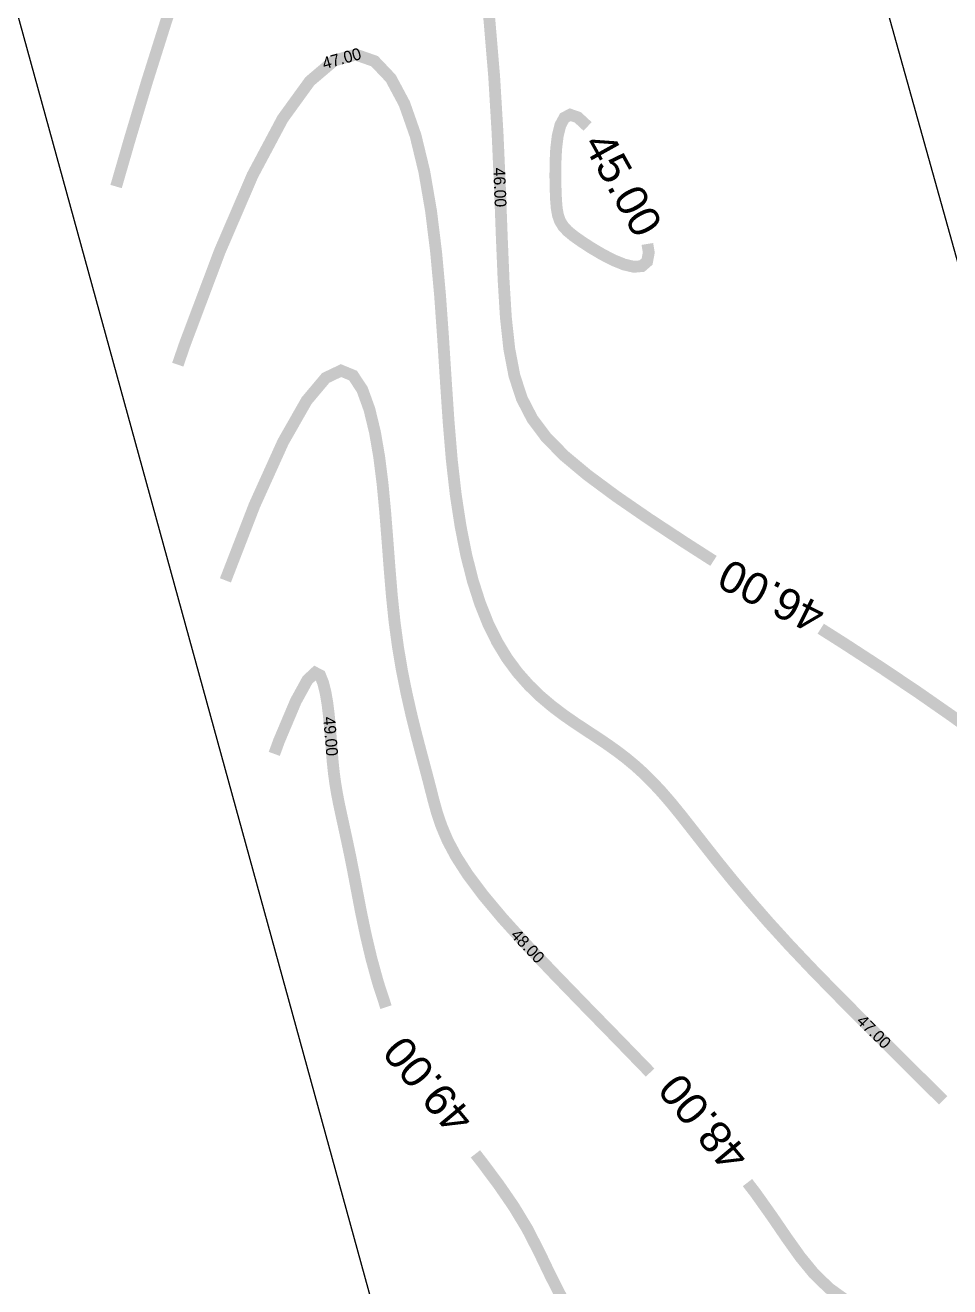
# Model space of a CAD drawing. Header units: metres. Extents: x 64 to 796628, y 142 to 671743.
# Drawn here: x 138.52 to 162, y 317.66 to 349.68 of the extents above; entities that cross this region are included whole.
import ezdxf
from ezdxf.enums import TextEntityAlignment as Align

# ---------------------------------------------------------------- set-up
doc = ezdxf.new("R2010")
doc.units = ezdxf.units.M
doc.header["$LTSCALE"] = 2
doc.layers.add('Cotation Courbes de niveau', color=246, linetype='Continuous')
doc.layers.add('COURBE PRINCIPALE', color=246, linetype='Continuous')

msp = doc.modelspace()

# ---------------------------------------------------------------- linework, layer by layer
for p, q in [((123.671, 403.176), (150.085, 307.228)), ((123.671, 403.176), (150.085, 307.228)), ((123.671, 403.176), (150.085, 307.228)), ((123.671, 403.176), (150.085, 307.228)), ((123.671, 403.176), (150.085, 307.228)), ((165.396, 332.202), (152.766, 377.498)), ((165.396, 332.202), (152.766, 377.498)), ((165.396, 332.202), (152.766, 377.498)), ((165.396, 332.202), (152.766, 377.498)), ((165.396, 332.202), (152.766, 377.498))]:
    msp.add_line(p, q)
at = {"layer": 'COURBE PRINCIPALE', "const_width": 0.3, "flags": 128}
for points, elevation in [([(140.826, 345.59), (141.18, 346.814), (141.605, 348.234), (142.091, 349.773), (142.628, 351.351)], 46), ([(140.826, 345.59), (141.18, 346.814), (141.605, 348.234), (142.091, 349.773), (142.628, 351.351)], 46), ([(140.826, 345.59), (141.18, 346.814), (141.605, 348.234), (142.091, 349.773), (142.628, 351.351)], 46), ([(140.826, 345.59), (141.18, 346.814), (141.605, 348.234), (142.091, 349.773), (142.628, 351.351)], 46), ([(140.826, 345.59), (141.18, 346.814), (141.605, 348.234), (142.091, 349.773), (142.628, 351.351)], 46), ([(150.137, 351.23), (150.307, 349.813), (150.428, 348.374), (150.513, 346.953), (150.573, 345.592), (150.62, 344.331), (150.667, 343.211), (150.725, 342.261), (150.812, 341.463), (150.941, 340.789), (151.13, 340.209), (151.395, 339.696), (151.751, 339.219), (152.215, 338.75), (152.802, 338.261), (153.522, 337.728), (154.355, 337.154), (155.277, 336.548), (155.998, 336.086)], 46), ([(150.137, 351.23), (150.307, 349.813), (150.428, 348.374), (150.513, 346.953), (150.573, 345.592), (150.62, 344.331), (150.667, 343.211), (150.725, 342.261), (150.812, 341.463), (150.941, 340.789), (151.13, 340.209), (151.395, 339.696), (151.751, 339.219), (152.215, 338.75), (152.802, 338.261), (153.522, 337.728), (154.355, 337.154), (155.277, 336.548), (155.998, 336.086)], 46), ([(150.137, 351.23), (150.307, 349.813), (150.428, 348.374), (150.513, 346.953), (150.573, 345.592), (150.62, 344.331), (150.667, 343.211), (150.725, 342.261), (150.812, 341.463), (150.941, 340.789), (151.13, 340.209), (151.395, 339.696), (151.751, 339.219), (152.215, 338.75), (152.802, 338.261), (153.522, 337.728), (154.355, 337.154), (155.277, 336.548), (155.998, 336.086)], 46), ([(150.137, 351.23), (150.307, 349.813), (150.428, 348.374), (150.513, 346.953), (150.573, 345.592), (150.62, 344.331), (150.667, 343.211), (150.725, 342.261), (150.812, 341.463), (150.941, 340.789), (151.13, 340.209), (151.395, 339.696), (151.751, 339.219), (152.215, 338.75), (152.802, 338.261), (153.522, 337.728), (154.355, 337.154), (155.277, 336.548), (155.998, 336.086)], 46), ([(150.137, 351.23), (150.307, 349.813), (150.428, 348.374), (150.513, 346.953), (150.573, 345.592), (150.62, 344.331), (150.667, 343.211), (150.725, 342.261), (150.812, 341.463), (150.941, 340.789), (151.13, 340.209), (151.395, 339.696), (151.751, 339.219), (152.215, 338.75), (152.802, 338.261), (153.522, 337.728), (154.355, 337.154), (155.277, 336.548), (155.998, 336.086)], 46), ([(142.392, 341.068), (142.576, 341.6), (143.459, 343.944), (144.293, 345.88), (145.056, 347.312), (145.746, 348.264), (146.364, 348.789), (146.911, 348.94), (147.39, 348.772), (147.802, 348.338), (148.148, 347.691), (148.431, 346.884), (148.653, 345.968), (148.824, 344.971), (148.954, 343.916), (149.053, 342.83), (149.131, 341.736), (149.2, 340.658), (149.27, 339.621), (149.351, 338.65), (149.452, 337.763), (149.575, 336.961), (149.718, 336.238), (149.883, 335.588), (150.069, 335.007), (150.276, 334.488), (150.504, 334.027), (150.752, 333.618), (151.02, 333.255), (151.304, 332.934), (151.598, 332.649), (151.897, 332.396), (152.198, 332.169), (152.494, 331.963), (152.782, 331.773), (153.055, 331.594), (153.311, 331.421), (153.553, 331.249), (153.784, 331.072), (154.008, 330.886), (154.231, 330.684), (154.455, 330.461), (154.686, 330.213), (154.927, 329.934), (155.183, 329.619), (155.46, 329.267), (155.765, 328.877), (156.104, 328.447), (156.484, 327.978), (156.911, 327.468), (157.392, 326.916), (157.934, 326.321), (158.538, 325.685), (159.188, 325.021), (159.863, 324.344), (160.542, 323.67), (161.203, 323.014), (161.827, 322.392)], 47), ([(142.392, 341.068), (142.576, 341.6), (143.459, 343.944), (144.293, 345.88), (145.056, 347.312), (145.746, 348.264), (146.364, 348.789), (146.911, 348.94), (147.39, 348.772), (147.802, 348.338), (148.148, 347.691), (148.431, 346.884), (148.653, 345.968), (148.824, 344.971), (148.954, 343.916), (149.053, 342.83), (149.131, 341.736), (149.2, 340.658), (149.27, 339.621), (149.351, 338.65), (149.452, 337.763), (149.575, 336.961), (149.718, 336.238), (149.883, 335.588), (150.069, 335.007), (150.276, 334.488), (150.504, 334.027), (150.752, 333.618), (151.02, 333.255), (151.304, 332.934), (151.598, 332.649), (151.897, 332.396), (152.198, 332.169), (152.494, 331.963), (152.782, 331.773), (153.055, 331.594), (153.311, 331.421), (153.553, 331.249), (153.784, 331.072), (154.008, 330.886), (154.231, 330.684), (154.455, 330.461), (154.686, 330.213), (154.927, 329.934), (155.183, 329.619), (155.46, 329.267), (155.765, 328.877), (156.104, 328.447), (156.484, 327.978), (156.911, 327.468), (157.392, 326.916), (157.934, 326.321), (158.538, 325.685), (159.188, 325.021), (159.863, 324.344), (160.542, 323.67), (161.203, 323.014), (161.827, 322.392)], 47), ([(142.392, 341.068), (142.576, 341.6), (143.459, 343.944), (144.293, 345.88), (145.056, 347.312), (145.746, 348.264), (146.364, 348.789), (146.911, 348.94), (147.39, 348.772), (147.802, 348.338), (148.148, 347.691), (148.431, 346.884), (148.653, 345.968), (148.824, 344.971), (148.954, 343.916), (149.053, 342.83), (149.131, 341.736), (149.2, 340.658), (149.27, 339.621), (149.351, 338.65), (149.452, 337.763), (149.575, 336.961), (149.718, 336.238), (149.883, 335.588), (150.069, 335.007), (150.276, 334.488), (150.504, 334.027), (150.752, 333.618), (151.02, 333.255), (151.304, 332.934), (151.598, 332.649), (151.897, 332.396), (152.198, 332.169), (152.494, 331.963), (152.782, 331.773), (153.055, 331.594), (153.311, 331.421), (153.553, 331.249), (153.784, 331.072), (154.008, 330.886), (154.231, 330.684), (154.455, 330.461), (154.686, 330.213), (154.927, 329.934), (155.183, 329.619), (155.46, 329.267), (155.765, 328.877), (156.104, 328.447), (156.484, 327.978), (156.911, 327.468), (157.392, 326.916), (157.934, 326.321), (158.538, 325.685), (159.188, 325.021), (159.863, 324.344), (160.542, 323.67), (161.203, 323.014), (161.827, 322.392)], 47), ([(142.392, 341.068), (142.576, 341.6), (143.459, 343.944), (144.293, 345.88), (145.056, 347.312), (145.746, 348.264), (146.364, 348.789), (146.911, 348.94), (147.39, 348.772), (147.802, 348.338), (148.148, 347.691), (148.431, 346.884), (148.653, 345.968), (148.824, 344.971), (148.954, 343.916), (149.053, 342.83), (149.131, 341.736), (149.2, 340.658), (149.27, 339.621), (149.351, 338.65), (149.452, 337.763), (149.575, 336.961), (149.718, 336.238), (149.883, 335.588), (150.069, 335.007), (150.276, 334.488), (150.504, 334.027), (150.752, 333.618), (151.02, 333.255), (151.304, 332.934), (151.598, 332.649), (151.897, 332.396), (152.198, 332.169), (152.494, 331.963), (152.782, 331.773), (153.055, 331.594), (153.311, 331.421), (153.553, 331.249), (153.784, 331.072), (154.008, 330.886), (154.231, 330.684), (154.455, 330.461), (154.686, 330.213), (154.927, 329.934), (155.183, 329.619), (155.46, 329.267), (155.765, 328.877), (156.104, 328.447), (156.484, 327.978), (156.911, 327.468), (157.392, 326.916), (157.934, 326.321), (158.538, 325.685), (159.188, 325.021), (159.863, 324.344), (160.542, 323.67), (161.203, 323.014), (161.827, 322.392)], 47), ([(142.392, 341.068), (142.576, 341.6), (143.459, 343.944), (144.293, 345.88), (145.056, 347.312), (145.746, 348.264), (146.364, 348.789), (146.911, 348.94), (147.39, 348.772), (147.802, 348.338), (148.148, 347.691), (148.431, 346.884), (148.653, 345.968), (148.824, 344.971), (148.954, 343.916), (149.053, 342.83), (149.131, 341.736), (149.2, 340.658), (149.27, 339.621), (149.351, 338.65), (149.452, 337.763), (149.575, 336.961), (149.718, 336.238), (149.883, 335.588), (150.069, 335.007), (150.276, 334.488), (150.504, 334.027), (150.752, 333.618), (151.02, 333.255), (151.304, 332.934), (151.598, 332.649), (151.897, 332.396), (152.198, 332.169), (152.494, 331.963), (152.782, 331.773), (153.055, 331.594), (153.311, 331.421), (153.553, 331.249), (153.784, 331.072), (154.008, 330.886), (154.231, 330.684), (154.455, 330.461), (154.686, 330.213), (154.927, 329.934), (155.183, 329.619), (155.46, 329.267), (155.765, 328.877), (156.104, 328.447), (156.484, 327.978), (156.911, 327.468), (157.392, 326.916), (157.934, 326.321), (158.538, 325.685), (159.188, 325.021), (159.863, 324.344), (160.542, 323.67), (161.203, 323.014), (161.827, 322.392)], 47), ([(152.8, 347.115), (152.553, 347.345), (152.358, 347.413), (152.212, 347.338), (152.109, 347.149), (152.041, 346.875), (152.001, 346.545), (151.984, 346.189), (151.982, 345.835), (151.988, 345.514), (151.999, 345.248), (152.017, 345.032), (152.049, 344.856), (152.102, 344.709), (152.182, 344.58), (152.294, 344.459), (152.446, 344.334), (152.643, 344.195), (152.887, 344.036), (153.163, 343.872), (153.45, 343.723), (153.728, 343.61), (153.978, 343.552), (154.179, 343.57), (154.311, 343.685), (154.354, 343.915), (154.318, 344.132)], 45), ([(152.8, 347.115), (152.553, 347.345), (152.358, 347.413), (152.212, 347.338), (152.109, 347.149), (152.041, 346.875), (152.001, 346.545), (151.984, 346.189), (151.982, 345.835), (151.988, 345.514), (151.999, 345.248), (152.017, 345.032), (152.049, 344.856), (152.102, 344.709), (152.182, 344.58), (152.294, 344.459), (152.446, 344.334), (152.643, 344.195), (152.887, 344.036), (153.163, 343.872), (153.45, 343.723), (153.728, 343.61), (153.978, 343.552), (154.179, 343.57), (154.311, 343.685), (154.354, 343.915), (154.318, 344.132)], 45), ([(152.8, 347.115), (152.553, 347.345), (152.358, 347.413), (152.212, 347.338), (152.109, 347.149), (152.041, 346.875), (152.001, 346.545), (151.984, 346.189), (151.982, 345.835), (151.988, 345.514), (151.999, 345.248), (152.017, 345.032), (152.049, 344.856), (152.102, 344.709), (152.182, 344.58), (152.294, 344.459), (152.446, 344.334), (152.643, 344.195), (152.887, 344.036), (153.163, 343.872), (153.45, 343.723), (153.728, 343.61), (153.978, 343.552), (154.179, 343.57), (154.311, 343.685), (154.354, 343.915), (154.318, 344.132)], 45), ([(152.8, 347.115), (152.553, 347.345), (152.358, 347.413), (152.212, 347.338), (152.109, 347.149), (152.041, 346.875), (152.001, 346.545), (151.984, 346.189), (151.982, 345.835), (151.988, 345.514), (151.999, 345.248), (152.017, 345.032), (152.049, 344.856), (152.102, 344.709), (152.182, 344.58), (152.294, 344.459), (152.446, 344.334), (152.643, 344.195), (152.887, 344.036), (153.163, 343.872), (153.45, 343.723), (153.728, 343.61), (153.978, 343.552), (154.179, 343.57), (154.311, 343.685), (154.354, 343.915), (154.318, 344.132)], 45), ([(152.8, 347.115), (152.553, 347.345), (152.358, 347.413), (152.212, 347.338), (152.109, 347.149), (152.041, 346.875), (152.001, 346.545), (151.984, 346.189), (151.982, 345.835), (151.988, 345.514), (151.999, 345.248), (152.017, 345.032), (152.049, 344.856), (152.102, 344.709), (152.182, 344.58), (152.294, 344.459), (152.446, 344.334), (152.643, 344.195), (152.887, 344.036), (153.163, 343.872), (153.45, 343.723), (153.728, 343.61), (153.978, 343.552), (154.179, 343.57), (154.311, 343.685), (154.354, 343.915), (154.318, 344.132)], 45), ([(143.602, 335.592), (144.34, 337.498), (145.066, 339.104), (145.664, 340.154), (146.15, 340.732), (146.538, 340.917), (146.842, 340.792), (147.077, 340.437), (147.259, 339.934), (147.4, 339.353), (147.509, 338.718), (147.593, 338.044), (147.659, 337.342), (147.716, 336.627), (147.77, 335.912), (147.828, 335.21), (147.898, 334.535), (147.985, 333.897), (148.086, 333.298), (148.199, 332.736), (148.318, 332.21), (148.439, 331.719), (148.559, 331.26), (148.673, 330.834), (148.778, 330.437), (148.871, 330.068), (148.969, 329.712), (149.089, 329.355), (149.248, 328.981), (149.465, 328.575), (149.757, 328.122), (150.143, 327.606), (150.64, 327.012), (151.258, 326.331), (151.974, 325.579), (152.755, 324.774), (153.57, 323.94), (154.388, 323.097)], 48), ([(143.602, 335.592), (144.34, 337.498), (145.066, 339.104), (145.664, 340.154), (146.15, 340.732), (146.538, 340.917), (146.842, 340.792), (147.077, 340.437), (147.259, 339.934), (147.4, 339.353), (147.509, 338.718), (147.593, 338.044), (147.659, 337.342), (147.716, 336.627), (147.77, 335.912), (147.828, 335.21), (147.898, 334.535), (147.985, 333.897), (148.086, 333.298), (148.199, 332.736), (148.318, 332.21), (148.439, 331.719), (148.559, 331.26), (148.673, 330.834), (148.778, 330.437), (148.871, 330.068), (148.969, 329.712), (149.089, 329.355), (149.248, 328.981), (149.465, 328.575), (149.757, 328.122), (150.143, 327.606), (150.64, 327.012), (151.258, 326.331), (151.974, 325.579), (152.755, 324.774), (153.57, 323.94), (154.388, 323.097)], 48), ([(143.602, 335.592), (144.34, 337.498), (145.066, 339.104), (145.664, 340.154), (146.15, 340.732), (146.538, 340.917), (146.842, 340.792), (147.077, 340.437), (147.259, 339.934), (147.4, 339.353), (147.509, 338.718), (147.593, 338.044), (147.659, 337.342), (147.716, 336.627), (147.77, 335.912), (147.828, 335.21), (147.898, 334.535), (147.985, 333.897), (148.086, 333.298), (148.199, 332.736), (148.318, 332.21), (148.439, 331.719), (148.559, 331.26), (148.673, 330.834), (148.778, 330.437), (148.871, 330.068), (148.969, 329.712), (149.089, 329.355), (149.248, 328.981), (149.465, 328.575), (149.757, 328.122), (150.143, 327.606), (150.64, 327.012), (151.258, 326.331), (151.974, 325.579), (152.755, 324.774), (153.57, 323.94), (154.388, 323.097)], 48), ([(143.602, 335.592), (144.34, 337.498), (145.066, 339.104), (145.664, 340.154), (146.15, 340.732), (146.538, 340.917), (146.842, 340.792), (147.077, 340.437), (147.259, 339.934), (147.4, 339.353), (147.509, 338.718), (147.593, 338.044), (147.659, 337.342), (147.716, 336.627), (147.77, 335.912), (147.828, 335.21), (147.898, 334.535), (147.985, 333.897), (148.086, 333.298), (148.199, 332.736), (148.318, 332.21), (148.439, 331.719), (148.559, 331.26), (148.673, 330.834), (148.778, 330.437), (148.871, 330.068), (148.969, 329.712), (149.089, 329.355), (149.248, 328.981), (149.465, 328.575), (149.757, 328.122), (150.143, 327.606), (150.64, 327.012), (151.258, 326.331), (151.974, 325.579), (152.755, 324.774), (153.57, 323.94), (154.388, 323.097)], 48), ([(143.602, 335.592), (144.34, 337.498), (145.066, 339.104), (145.664, 340.154), (146.15, 340.732), (146.538, 340.917), (146.842, 340.792), (147.077, 340.437), (147.259, 339.934), (147.4, 339.353), (147.509, 338.718), (147.593, 338.044), (147.659, 337.342), (147.716, 336.627), (147.77, 335.912), (147.828, 335.21), (147.898, 334.535), (147.985, 333.897), (148.086, 333.298), (148.199, 332.736), (148.318, 332.21), (148.439, 331.719), (148.559, 331.26), (148.673, 330.834), (148.778, 330.437), (148.871, 330.068), (148.969, 329.712), (149.089, 329.355), (149.248, 328.981), (149.465, 328.575), (149.757, 328.122), (150.143, 327.606), (150.64, 327.012), (151.258, 326.331), (151.974, 325.579), (152.755, 324.774), (153.57, 323.94), (154.388, 323.097)], 48), ([(158.721, 334.365), (159.325, 333.982), (160.298, 333.349), (161.208, 332.737), (162.051, 332.15), (162.824, 331.592)], 46), ([(158.721, 334.365), (159.325, 333.982), (160.298, 333.349), (161.208, 332.737), (162.051, 332.15), (162.824, 331.592)], 46), ([(158.721, 334.365), (159.325, 333.982), (160.298, 333.349), (161.208, 332.737), (162.051, 332.15), (162.824, 331.592)], 46), ([(158.721, 334.365), (159.325, 333.982), (160.298, 333.349), (161.208, 332.737), (162.051, 332.15), (162.824, 331.592)], 46), ([(158.721, 334.365), (159.325, 333.982), (160.298, 333.349), (161.208, 332.737), (162.051, 332.15), (162.824, 331.592)], 46), ([(144.843, 331.187), (144.965, 331.52), (145.389, 332.523), (145.685, 333.062), (145.882, 333.246), (146.006, 333.183), (146.086, 332.984), (146.146, 332.738), (146.192, 332.471), (146.227, 332.186), (146.255, 331.89), (146.279, 331.588), (146.302, 331.286), (146.326, 330.99), (146.356, 330.705), (146.393, 330.435), (146.437, 330.171), (146.489, 329.905), (146.549, 329.626), (146.615, 329.325), (146.687, 328.993), (146.766, 328.618), (146.851, 328.192), (146.943, 327.708), (147.045, 327.174), (147.165, 326.6), (147.307, 325.999), (147.477, 325.381), (147.681, 324.757)], 49), ([(144.843, 331.187), (144.965, 331.52), (145.389, 332.523), (145.685, 333.062), (145.882, 333.246), (146.006, 333.183), (146.086, 332.984), (146.146, 332.738), (146.192, 332.471), (146.227, 332.186), (146.255, 331.89), (146.279, 331.588), (146.302, 331.286), (146.326, 330.99), (146.356, 330.705), (146.393, 330.435), (146.437, 330.171), (146.489, 329.905), (146.549, 329.626), (146.615, 329.325), (146.687, 328.993), (146.766, 328.618), (146.851, 328.192), (146.943, 327.708), (147.045, 327.174), (147.165, 326.6), (147.307, 325.999), (147.477, 325.381), (147.681, 324.757)], 49), ([(144.843, 331.187), (144.965, 331.52), (145.389, 332.523), (145.685, 333.062), (145.882, 333.246), (146.006, 333.183), (146.086, 332.984), (146.146, 332.738), (146.192, 332.471), (146.227, 332.186), (146.255, 331.89), (146.279, 331.588), (146.302, 331.286), (146.326, 330.99), (146.356, 330.705), (146.393, 330.435), (146.437, 330.171), (146.489, 329.905), (146.549, 329.626), (146.615, 329.325), (146.687, 328.993), (146.766, 328.618), (146.851, 328.192), (146.943, 327.708), (147.045, 327.174), (147.165, 326.6), (147.307, 325.999), (147.477, 325.381), (147.681, 324.757)], 49), ([(144.843, 331.187), (144.965, 331.52), (145.389, 332.523), (145.685, 333.062), (145.882, 333.246), (146.006, 333.183), (146.086, 332.984), (146.146, 332.738), (146.192, 332.471), (146.227, 332.186), (146.255, 331.89), (146.279, 331.588), (146.302, 331.286), (146.326, 330.99), (146.356, 330.705), (146.393, 330.435), (146.437, 330.171), (146.489, 329.905), (146.549, 329.626), (146.615, 329.325), (146.687, 328.993), (146.766, 328.618), (146.851, 328.192), (146.943, 327.708), (147.045, 327.174), (147.165, 326.6), (147.307, 325.999), (147.477, 325.381), (147.681, 324.757)], 49), ([(144.843, 331.187), (144.965, 331.52), (145.389, 332.523), (145.685, 333.062), (145.882, 333.246), (146.006, 333.183), (146.086, 332.984), (146.146, 332.738), (146.192, 332.471), (146.227, 332.186), (146.255, 331.89), (146.279, 331.588), (146.302, 331.286), (146.326, 330.99), (146.356, 330.705), (146.393, 330.435), (146.437, 330.171), (146.489, 329.905), (146.549, 329.626), (146.615, 329.325), (146.687, 328.993), (146.766, 328.618), (146.851, 328.192), (146.943, 327.708), (147.045, 327.174), (147.165, 326.6), (147.307, 325.999), (147.477, 325.381), (147.681, 324.757)], 49), ([(149.952, 321.033), (150.141, 320.789), (150.543, 320.25), (150.922, 319.7), (151.266, 319.132), (151.569, 318.542), (151.859, 317.938), (152.168, 317.331)], 49), ([(149.952, 321.033), (150.141, 320.789), (150.543, 320.25), (150.922, 319.7), (151.266, 319.132), (151.569, 318.542), (151.859, 317.938), (152.168, 317.331)], 49), ([(149.952, 321.033), (150.141, 320.789), (150.543, 320.25), (150.922, 319.7), (151.266, 319.132), (151.569, 318.542), (151.859, 317.938), (152.168, 317.331)], 49), ([(149.952, 321.033), (150.141, 320.789), (150.543, 320.25), (150.922, 319.7), (151.266, 319.132), (151.569, 318.542), (151.859, 317.938), (152.168, 317.331)], 49), ([(149.952, 321.033), (150.141, 320.789), (150.543, 320.25), (150.922, 319.7), (151.266, 319.132), (151.569, 318.542), (151.859, 317.938), (152.168, 317.331)], 49), ([(156.86, 320.303), (157.06, 320.044), (157.489, 319.439), (157.859, 318.898), (158.201, 318.418), (158.549, 317.993), (158.935, 317.619), (159.391, 317.291)], 48), ([(156.86, 320.303), (157.06, 320.044), (157.489, 319.439), (157.859, 318.898), (158.201, 318.418), (158.549, 317.993), (158.935, 317.619), (159.391, 317.291)], 48), ([(156.86, 320.303), (157.06, 320.044), (157.489, 319.439), (157.859, 318.898), (158.201, 318.418), (158.549, 317.993), (158.935, 317.619), (159.391, 317.291)], 48), ([(156.86, 320.303), (157.06, 320.044), (157.489, 319.439), (157.859, 318.898), (158.201, 318.418), (158.549, 317.993), (158.935, 317.619), (159.391, 317.291)], 48), ([(156.86, 320.303), (157.06, 320.044), (157.489, 319.439), (157.859, 318.898), (158.201, 318.418), (158.549, 317.993), (158.935, 317.619), (159.391, 317.291)], 48)]:
    msp.add_lwpolyline(points, dxfattribs=dict(at, elevation=elevation))

# ---------------------------------------------------------------- texts
at = {"layer": 'Cotation Courbes de niveau'}
for s, rotation, oblique, p in [('47.00', 15.4697, 0, (146.554, 348.842, 47)), ('47.00', 15.4697, 0, (146.554, 348.842, 47)), ('47.00', 15.4697, 0, (146.554, 348.842, 47)), ('47.00', 15.4697, 0, (146.554, 348.842, 47)), ('47.00', 15.4697, 0, (146.554, 348.842, 47)), ('47.00', 15.4697, 0, (146.554, 348.842, 47)), ('47.00', 15.4697, 0, (146.554, 348.842, 47)), ('47.00', 15.4697, 0, (146.554, 348.842, 47)), ('47.00', 15.4697, 0, (146.554, 348.842, 47)), ('47.00', 15.4697, 0, (146.554, 348.842, 47)), ('47.00', 15.4697, 0, (146.554, 348.842, 47)), ('47.00', 15.4697, 0, (146.554, 348.842, 47)), ('47.00', 15.4697, 0, (146.554, 348.842, 47)), ('47.00', 15.4697, 0, (146.554, 348.842, 47)), ('47.00', 15.4697, 0, (146.554, 348.842, 47)), ('46.00', 272.1472, 360, (150.574, 345.568, 46)), ('46.00', 272.1472, 360, (150.574, 345.568, 46)), ('46.00', 272.1472, 360, (150.574, 345.568, 46)), ('46.00', 272.1472, 360, (150.574, 345.568, 46)), ('46.00', 272.1472, 360, (150.574, 345.568, 46)), ('46.00', 272.1472, 360, (150.574, 345.568, 46)), ('46.00', 272.1472, 360, (150.574, 345.568, 46)), ('46.00', 272.1472, 360, (150.574, 345.568, 46)), ('46.00', 272.1472, 360, (150.574, 345.568, 46)), ('46.00', 272.1472, 360, (150.574, 345.568, 46)), ('46.00', 272.1472, 360, (150.574, 345.568, 46)), ('46.00', 272.1472, 360, (150.574, 345.568, 46)), ('46.00', 272.1472, 360, (150.574, 345.568, 46)), ('46.00', 272.1472, 360, (150.574, 345.568, 46)), ('46.00', 272.1472, 360, (150.574, 345.568, 46)), ('46.00', 272.1472, 360, (150.574, 345.568, 46)), ('46.00', 272.1472, 360, (150.574, 345.568, 46)), ('46.00', 272.1472, 360, (150.574, 345.568, 46)), ('46.00', 272.1472, 360, (150.574, 345.568, 46)), ('46.00', 272.1472, 360, (150.574, 345.568, 46)), ('46.00', 272.1472, 360, (150.574, 345.568, 46)), ('46.00', 272.1472, 360, (150.574, 345.568, 46)), ('46.00', 272.1472, 360, (150.574, 345.568, 46)), ('46.00', 272.1472, 360, (150.574, 345.568, 46)), ('46.00', 272.1472, 360, (150.574, 345.568, 46)), ('46.00', 272.1472, 360, (150.574, 345.568, 46)), ('46.00', 272.1472, 360, (150.574, 345.568, 46)), ('46.00', 272.1472, 360, (150.574, 345.568, 46)), ('46.00', 272.1472, 360, (150.574, 345.568, 46)), ('46.00', 272.1472, 360, (150.574, 345.568, 46)), ('46.00', 272.1472, 360, (150.574, 345.568, 46)), ('46.00', 272.1472, 360, (150.574, 345.568, 46)), ('46.00', 272.1472, 360, (150.574, 345.568, 46)), ('46.00', 272.1472, 360, (150.574, 345.568, 46)), ('46.00', 272.1472, 360, (150.574, 345.568, 46)), ('49.00', 274.5253, 360, (146.276, 331.633, 49)), ('49.00', 274.5253, 360, (146.276, 331.633, 49)), ('49.00', 274.5253, 360, (146.276, 331.633, 49)), ('49.00', 274.5253, 360, (146.276, 331.633, 49)), ('49.00', 274.5253, 360, (146.276, 331.633, 49)), ('49.00', 274.5253, 360, (146.276, 331.633, 49)), ('49.00', 274.5253, 360, (146.276, 331.633, 49)), ('49.00', 274.5253, 360, (146.276, 331.633, 49)), ('49.00', 274.5253, 360, (146.276, 331.633, 49)), ('49.00', 274.5253, 360, (146.276, 331.633, 49)), ('49.00', 274.5253, 360, (146.276, 331.633, 49)), ('49.00', 274.5253, 360, (146.276, 331.633, 49)), ('49.00', 274.5253, 360, (146.276, 331.633, 49)), ('49.00', 274.5253, 360, (146.276, 331.633, 49)), ('49.00', 274.5253, 360, (146.276, 331.633, 49)), ('49.00', 274.5253, 360, (146.276, 331.633, 49)), ('49.00', 274.5253, 360, (146.276, 331.633, 49)), ('49.00', 274.5253, 360, (146.276, 331.633, 49)), ('49.00', 274.5253, 360, (146.276, 331.633, 49)), ('49.00', 274.5253, 360, (146.276, 331.633, 49)), ('49.00', 274.5253, 360, (146.276, 331.633, 49)), ('49.00', 274.5253, 360, (146.276, 331.633, 49)), ('49.00', 274.5253, 360, (146.276, 331.633, 49)), ('49.00', 274.5253, 360, (146.276, 331.633, 49)), ('49.00', 274.5253, 360, (146.276, 331.633, 49)), ('49.00', 274.5253, 360, (146.276, 331.633, 49)), ('49.00', 274.5253, 360, (146.276, 331.633, 49)), ('49.00', 274.5253, 360, (146.276, 331.633, 49)), ('49.00', 274.5253, 360, (146.276, 331.633, 49)), ('49.00', 274.5253, 360, (146.276, 331.633, 49)), ('49.00', 274.5253, 360, (146.276, 331.633, 49)), ('49.00', 274.5253, 360, (146.276, 331.633, 49)), ('49.00', 274.5253, 360, (146.276, 331.633, 49)), ('49.00', 274.5253, 360, (146.276, 331.633, 49)), ('49.00', 274.5253, 360, (146.276, 331.633, 49)), ('49.00', 274.5253, 360, (146.276, 331.633, 49)), ('49.00', 274.5253, 360, (146.276, 331.633, 49)), ('49.00', 274.5253, 360, (146.276, 331.633, 49)), ('49.00', 274.5253, 360, (146.276, 331.633, 49)), ('49.00', 274.5253, 360, (146.276, 331.633, 49)), ('49.00', 274.5253, 360, (146.276, 331.633, 49)), ('49.00', 274.5253, 360, (146.276, 331.633, 49)), ('49.00', 274.5253, 360, (146.276, 331.633, 49)), ('49.00', 274.5253, 360, (146.276, 331.633, 49)), ('49.00', 274.5253, 360, (146.276, 331.633, 49)), ('49.00', 274.5253, 360, (146.276, 331.633, 49)), ('49.00', 274.5253, 360, (146.276, 331.633, 49)), ('49.00', 274.5253, 360, (146.276, 331.633, 49)), ('49.00', 274.5253, 360, (146.276, 331.633, 49)), ('49.00', 274.5253, 360, (146.276, 331.633, 49)), ('49.00', 274.5253, 360, (146.276, 331.633, 49)), ('49.00', 274.5253, 360, (146.276, 331.633, 49)), ('49.00', 274.5253, 360, (146.276, 331.633, 49)), ('49.00', 274.5253, 360, (146.276, 331.633, 49)), ('49.00', 274.5253, 360, (146.276, 331.633, 49)), ('49.00', 274.5253, 360, (146.276, 331.633, 49)), ('49.00', 274.5253, 360, (146.276, 331.633, 49)), ('49.00', 274.5253, 360, (146.276, 331.633, 49)), ('49.00', 274.5253, 360, (146.276, 331.633, 49)), ('49.00', 274.5253, 360, (146.276, 331.633, 49)), ('49.00', 274.5253, 360, (146.276, 331.633, 49)), ('49.00', 274.5253, 360, (146.276, 331.633, 49)), ('49.00', 274.5253, 360, (146.276, 331.633, 49)), ('49.00', 274.5253, 360, (146.276, 331.633, 49)), ('49.00', 274.5253, 360, (146.276, 331.633, 49)), ('49.00', 274.5253, 360, (146.276, 331.633, 49)), ('49.00', 274.5253, 360, (146.276, 331.633, 49)), ('49.00', 274.5253, 360, (146.276, 331.633, 49)), ('49.00', 274.5253, 360, (146.276, 331.633, 49)), ('49.00', 274.5253, 360, (146.276, 331.633, 49)), ('49.00', 274.5253, 360, (146.276, 331.633, 49)), ('49.00', 274.5253, 360, (146.276, 331.633, 49)), ('49.00', 274.5253, 360, (146.276, 331.633, 49)), ('49.00', 274.5253, 360, (146.276, 331.633, 49)), ('49.00', 274.5253, 360, (146.276, 331.633, 49)), ('49.00', 274.5253, 360, (146.276, 331.633, 49)), ('49.00', 274.5253, 360, (146.276, 331.633, 49)), ('49.00', 274.5253, 360, (146.276, 331.633, 49)), ('49.00', 274.5253, 360, (146.276, 331.633, 49)), ('49.00', 274.5253, 360, (146.276, 331.633, 49)), ('48.00', 313.5433, 360, (151.281, 326.308, 48)), ('48.00', 313.5433, 360, (151.281, 326.308, 48)), ('48.00', 313.5433, 360, (151.281, 326.308, 48)), ('48.00', 313.5433, 360, (151.281, 326.308, 48)), ('48.00', 313.5433, 360, (151.281, 326.308, 48)), ('48.00', 313.5433, 360, (151.281, 326.308, 48)), ('48.00', 313.5433, 360, (151.281, 326.308, 48)), ('48.00', 313.5433, 360, (151.281, 326.308, 48)), ('48.00', 313.5433, 360, (151.281, 326.308, 48)), ('48.00', 313.5433, 360, (151.281, 326.308, 48)), ('48.00', 313.5433, 360, (151.281, 326.308, 48)), ('48.00', 313.5433, 360, (151.281, 326.308, 48)), ('48.00', 313.5433, 360, (151.281, 326.308, 48)), ('48.00', 313.5433, 360, (151.281, 326.308, 48)), ('48.00', 313.5433, 360, (151.281, 326.308, 48)), ('48.00', 313.5433, 360, (151.281, 326.308, 48)), ('48.00', 313.5433, 360, (151.281, 326.308, 48)), ('48.00', 313.5433, 360, (151.281, 326.308, 48)), ('48.00', 313.5433, 360, (151.281, 326.308, 48)), ('48.00', 313.5433, 360, (151.281, 326.308, 48)), ('48.00', 313.5433, 360, (151.281, 326.308, 48)), ('48.00', 313.5433, 360, (151.281, 326.308, 48)), ('48.00', 313.5433, 360, (151.281, 326.308, 48)), ('48.00', 313.5433, 360, (151.281, 326.308, 48)), ('48.00', 313.5433, 360, (151.281, 326.308, 48)), ('48.00', 313.5433, 360, (151.281, 326.308, 48)), ('48.00', 313.5433, 360, (151.281, 326.308, 48)), ('48.00', 313.5433, 360, (151.281, 326.308, 48)), ('48.00', 313.5433, 360, (151.281, 326.308, 48)), ('48.00', 313.5433, 360, (151.281, 326.308, 48)), ('48.00', 313.5433, 360, (151.281, 326.308, 48)), ('48.00', 313.5433, 360, (151.281, 326.308, 48)), ('48.00', 313.5433, 360, (151.281, 326.308, 48)), ('48.00', 313.5433, 360, (151.281, 326.308, 48)), ('48.00', 313.5433, 360, (151.281, 326.308, 48)), ('48.00', 313.5433, 360, (151.281, 326.308, 48)), ('48.00', 313.5433, 360, (151.281, 326.308, 48)), ('48.00', 313.5433, 360, (151.281, 326.308, 48)), ('48.00', 313.5433, 360, (151.281, 326.308, 48)), ('48.00', 313.5433, 360, (151.281, 326.308, 48)), ('48.00', 313.5433, 360, (151.281, 326.308, 48)), ('48.00', 313.5433, 360, (151.281, 326.308, 48)), ('48.00', 313.5433, 360, (151.281, 326.308, 48)), ('48.00', 313.5433, 360, (151.281, 326.308, 48)), ('48.00', 313.5433, 360, (151.281, 326.308, 48)), ('48.00', 313.5433, 360, (151.281, 326.308, 48)), ('48.00', 313.5433, 360, (151.281, 326.308, 48)), ('48.00', 313.5433, 360, (151.281, 326.308, 48)), ('48.00', 313.5433, 360, (151.281, 326.308, 48)), ('48.00', 313.5433, 360, (151.281, 326.308, 48)), ('47.00', 315.2073, 0, (160.073, 324.135, 47)), ('47.00', 315.2073, 0, (160.073, 324.135, 47)), ('47.00', 315.2073, 0, (160.073, 324.135, 47)), ('47.00', 315.2073, 0, (160.073, 324.135, 47)), ('47.00', 315.2073, 0, (160.073, 324.135, 47)), ('47.00', 315.2073, 0, (160.073, 324.135, 47)), ('47.00', 315.2073, 0, (160.073, 324.135, 47)), ('47.00', 315.2073, 0, (160.073, 324.135, 47)), ('47.00', 315.2073, 0, (160.073, 324.135, 47)), ('47.00', 315.2073, 0, (160.073, 324.135, 47)), ('47.00', 315.2073, 0, (160.073, 324.135, 47)), ('47.00', 315.2073, 0, (160.073, 324.135, 47)), ('47.00', 315.2073, 0, (160.073, 324.135, 47)), ('47.00', 315.2073, 0, (160.073, 324.135, 47)), ('47.00', 315.2073, 0, (160.073, 324.135, 47))]:
    msp.add_text(s, height=0.3, rotation=rotation, dxfattribs=dict(at, oblique=oblique)).set_placement(p, align=Align.MIDDLE_CENTER)
at = {"layer": 'Cotation Courbes de niveau', "char_height": 0.3, "width": 16.92222, "attachment_point": 1}
for s, insert, rotation in [('{\\fArial|b0|i0|c0|p34;\\H2.667x;45.00}', (153.37, 347.066, 47), 299.0895), ('{\\fArial|b0|i0|c0|p34;\\H2.667x;45.00}', (153.37, 347.066, 47), 299.0895), ('{\\fArial|b0|i0|c0|p34;\\H2.667x;45.00}', (153.37, 347.066, 47), 299.0895), ('{\\fArial|b0|i0|c0|p34;\\H2.667x;45.00}', (153.37, 347.066, 47), 299.0895), ('{\\fArial|b0|i0|c0|p34;\\H2.667x;45.00}', (153.37, 347.066, 47), 299.0895), ('{\\fArial|b0|i0|c0|p34;\\H2.667x;46.00}', (158.539, 334.202, 47), 153.5424), ('{\\fArial|b0|i0|c0|p34;\\H2.667x;46.00}', (158.539, 334.202, 47), 153.5424), ('{\\fArial|b0|i0|c0|p34;\\H2.667x;46.00}', (158.539, 334.202, 47), 153.5424), ('{\\fArial|b0|i0|c0|p34;\\H2.667x;46.00}', (158.539, 334.202, 47), 153.5424), ('{\\fArial|b0|i0|c0|p34;\\H2.667x;46.00}', (158.539, 334.202, 47), 153.5424), ('{\\fArial|b0|i0|c0|p34;\\H2.667x;49.00}', (149.343, 321.44, 47), 129.8952), ('{\\fArial|b0|i0|c0|p34;\\H2.667x;49.00}', (149.343, 321.44, 47), 129.8952), ('{\\fArial|b0|i0|c0|p34;\\H2.667x;49.00}', (149.343, 321.44, 47), 129.8952), ('{\\fArial|b0|i0|c0|p34;\\H2.667x;49.00}', (149.343, 321.44, 47), 129.8952), ('{\\fArial|b0|i0|c0|p34;\\H2.667x;49.00}', (149.343, 321.44, 47), 129.8952), ('{\\fArial|b0|i0|c0|p34;\\H2.667x;48.00}', (156.335, 320.49, 47), 129.8952), ('{\\fArial|b0|i0|c0|p34;\\H2.667x;48.00}', (156.335, 320.49, 47), 129.8952), ('{\\fArial|b0|i0|c0|p34;\\H2.667x;48.00}', (156.335, 320.49, 47), 129.8952), ('{\\fArial|b0|i0|c0|p34;\\H2.667x;48.00}', (156.335, 320.49, 47), 129.8952), ('{\\fArial|b0|i0|c0|p34;\\H2.667x;48.00}', (156.335, 320.49, 47), 129.8952)]:
    msp.add_mtext(s, dxfattribs=dict(at, insert=insert, rotation=rotation))

doc.saveas('drawing.dxf')
